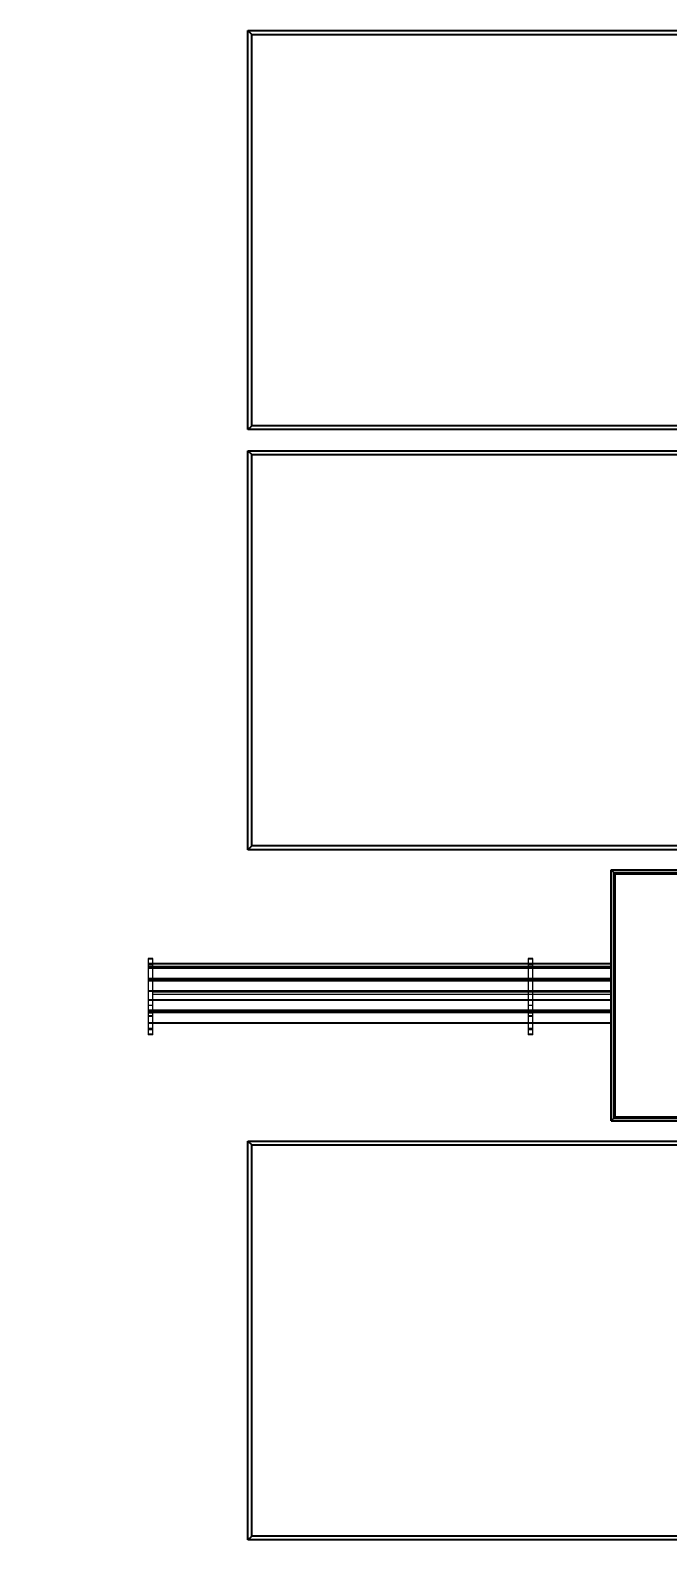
# Model space of a CAD drawing. Header units: feet. Extents: x -21 to 5170, y -254 to 1413.
# Drawn here: x 4417.5 to 4487.8, y -16.2 to 152.3 of the extents above; entities that cross this region are included whole.
import ezdxf
from ezdxf import colors
from ezdxf.entities.mleader import LeaderData, LeaderLine
from ezdxf.lldxf.tags import DXFTag
from ezdxf.math import Vec2, Vec3

# ---------------------------------------------------------------- set-up
doc = ezdxf.new("R2010")
doc.units = ezdxf.units.FT
doc.header["$MEASUREMENT"] = 0
for name, color, linetype in [('DC FEEEDERS', 1, 'Continuous'), ('E-ARRY-TABL', 9, 'Continuous'), ('PV-AG-DC1', 142, 'DC1'), ('WIRE MANAGEMENT', 4, 'Continuous')]:
    doc.layers.add(name, color=color, linetype=linetype)
doc.layers.add('G-NPLT', color=67, linetype='Continuous', plot=False)
doc.styles.add('NEI-A', font='arial.ttf')
tags = doc.linetypes.add('DC1', pattern='A,0.176989,-0.035266,["DC1",NEI-A,S=0.1,R=0,X=0,Y=-0.05],-0.314734,0.176989', length=0.703978).pattern_tags.tags
tags[6] = DXFTag(74, 10)

msp = doc.modelspace()

# ---------------------------------------------------------------- linework, layer by layer
at = {"layer": 'DC FEEEDERS'}
for points in [[(4430.47134, 48.86683), (4481.54364, 48.86683)], [(4430.47134, 47.70683), (4481.54364, 47.70683)], [(4430.47134, 47.48488), (4481.54364, 47.48488)], [(4430.47134, 46.32488), (4481.54364, 46.32488)], [(4430.47134, 45.34749), (4481.54364, 45.34749)], [(4430.47134, 44.18749), (4481.54364, 44.18749)], [(4430.47134, 43.96554), (4481.54364, 43.96554)], [(4430.47134, 42.80554), (4481.54364, 42.80554)]]:
    msp.add_lwpolyline(points, dxfattribs=at)
at = {"layer": 'E-ARRY-TABL'}
for p, q in [((4441.47121, 152.28232), (4531.01104, 152.28232)), ((4441.47121, 152.28232), (4441.89119, 151.86234)), ((4441.47121, 108.26837), (4441.47121, 152.28232)), ((4441.89119, 151.86234), (4530.59106, 151.86234)), ((4441.89119, 108.68835), (4441.89119, 151.86234)), ((4441.47121, 108.26837), (4441.89119, 108.68835)), ((4531.01104, 108.26837), (4441.47121, 108.26837)), ((4530.59106, 108.68835), (4441.89119, 108.68835)), ((4441.47121, 105.91648), (4531.01104, 105.91648)), ((4441.47121, 105.91648), (4441.89119, 105.4965)), ((4441.47121, 61.90253), (4441.47121, 105.91648)), ((4441.89119, 105.4965), (4530.59106, 105.4965)), ((4441.89119, 62.32252), (4441.89119, 105.4965)), ((4441.47121, 61.90253), (4441.89119, 62.32252)), ((4531.01104, 61.90253), (4441.47121, 61.90253)), ((4530.59106, 62.32252), (4441.89119, 62.32252)), ((4481.53734, 59.69558), (4509.25605, 59.69558)), ((4481.53734, 59.69558), (4481.54364, 59.68928)), ((4481.53734, 31.97687), (4481.53734, 59.69558)), ((4481.54364, 59.68928), (4509.24975, 59.68928)), ((4481.54364, 59.68928), (4481.98654, 59.24639)), ((4481.54364, 31.98317), (4481.54364, 59.68928)), ((4481.83973, 59.39319), (4508.95366, 59.39319)), ((4481.83973, 32.27926), (4481.83973, 59.39319)), ((4481.98654, 59.24639), (4508.80686, 59.24639)), ((4481.98654, 59.24639), (4481.99092, 59.242)), ((4481.98654, 32.42607), (4481.98654, 59.24639)), ((4481.99092, 59.242), (4508.80247, 59.242)), ((4481.99092, 32.43045), (4481.99092, 59.242)), ((4481.98654, 32.42607), (4481.54364, 31.98317)), ((4481.83973, 32.27926), (4508.95366, 32.27926)), ((4481.99092, 32.43045), (4481.98654, 32.42607)), ((4481.98654, 32.42607), (4508.80686, 32.42607)), ((4481.99092, 32.43045), (4508.80247, 32.43045)), ((4481.54364, 31.98317), (4481.53734, 31.97687)), ((4481.53734, 31.97687), (4509.25605, 31.97687)), ((4481.54364, 31.98317), (4509.24975, 31.98317)), ((4441.47121, 29.76983), (4441.89119, 29.34985)), ((4441.47121, 29.76983), (4531.01104, 29.76983)), ((4441.89119, 29.34985), (4530.59106, 29.34985))]:
    msp.add_line(p, q, dxfattribs=at)
at = {"layer": 'PV-AG-DC1', "flags": 128}
for points in [[(4430.47134, 49.34114), (4481.54364, 49.34114)], [(4430.47134, 49.00868), (4481.54364, 49.00868)]]:
    msp.add_lwpolyline(points, dxfattribs=at)
at = {"layer": 'WIRE MANAGEMENT', "color": 4, "linetype": 'Continuous', "lineweight": 18, "elevation": 0.11854, "flags": 128}
for points in [[(4430.97134, 49.89166), (4430.47134, 49.89166)], [(4430.47134, 49.89166), (4430.47134, 41.49166)], [(4430.97134, 49.83058), (4430.47134, 49.83058)], [(4430.97134, 49.34707), (4430.47134, 49.34707)], [(4430.97134, 49.219), (4430.47134, 49.219)], [(4430.97134, 41.49166), (4430.97134, 49.89166)], [(4472.90908, 49.89166), (4472.40908, 49.89166)], [(4472.40908, 49.89166), (4472.40908, 41.49166)], [(4472.90908, 49.83058), (4472.40908, 49.83058)], [(4472.90908, 49.34707), (4472.40908, 49.34707)], [(4472.90908, 49.219), (4472.40908, 49.219)], [(4472.90908, 41.49166), (4472.90908, 49.89166)], [(4430.97134, 46.2381), (4481.54364, 46.2381)], [(4430.97134, 45.96003), (4481.54364, 45.96003)], [(4430.97134, 45.30885), (4430.47134, 45.30885)], [(4430.97134, 44.7266), (4430.47134, 44.7266)], [(4430.97134, 44.00039), (4430.47134, 44.00039)], [(4430.97134, 43.86482), (4430.47134, 43.86482)], [(4472.90908, 45.30885), (4472.40908, 45.30885)], [(4472.90908, 44.7266), (4472.40908, 44.7266)], [(4472.90908, 44.00039), (4472.40908, 44.00039)], [(4472.90908, 43.86482), (4472.40908, 43.86482)], [(4430.97134, 43.57974), (4430.47134, 43.57974)], [(4430.97134, 43.5185), (4430.47134, 43.5185)], [(4430.97134, 42.17738), (4430.47134, 42.17738)], [(4472.90908, 43.57974), (4472.40908, 43.57974)], [(4472.90908, 43.5185), (4472.40908, 43.5185)], [(4472.90908, 42.17738), (4472.40908, 42.17738)], [(4430.97134, 42.04181), (4430.47134, 42.04181)], [(4430.97134, 41.55274), (4430.47134, 41.55274)], [(4430.97134, 41.49166), (4430.47134, 41.49166)], [(4472.90908, 42.04181), (4472.40908, 42.04181)], [(4472.90908, 41.55274), (4472.40908, 41.55274)], [(4472.90908, 41.49166), (4472.40908, 41.49166)]]:
    msp.add_lwpolyline(points, dxfattribs=at)

# ---------------------------------------------------------------- leaders
at = {"layer": 'G-NPLT'}
ml = msp.add_multileader_mtext('Standard', dxfattribs=at)
ml.set_content('\\A1;FTC', color=256, style='NEI-A')
ml.set_leader_properties()
ml.build(insert=Vec2(0, 0))
ml.multileader.update_dxf_attribs({"dogleg_length": 0.89968, "arrow_head_size": 64.60241})
ctx = ml.context
ctx.base_point, ctx.char_height, ctx.arrow_head_size, ctx.landing_gap_size, ctx.plane_origin = Vec3(4694.02381, -210.43336), 43.068273, 64.60241, 33.07065, Vec3(20345.48813, -11807.0407)
notes = []
notes.append((ctx, [(0, (0, 0, 0), (0, 0), (1, 0), 1, [])]))
ctx.mtext.insert, ctx.mtext.width, ctx.mtext.flow_direction = Vec3(4727.09445, -188.532), 126.6975761, 5
ctx.mtext.has_bg_fill, ctx.mtext.bg_color, ctx.mtext.bg_scale_factor, ctx.mtext.bg_transparency, ctx.mtext.use_window_bg_color = 1, -1073741824, 1.5, 0, 1
for ctx, leaders in notes:
    for number, flags, end, landing, length, lines in leaders:
        leader = LeaderData()
        leader.index, (leader.has_last_leader_line, leader.has_dogleg_vector, leader.attachment_direction) = number, flags
        leader.last_leader_point, leader.dogleg_vector, leader.dogleg_length = Vec3(end), Vec3(landing), length
        for number, points, colour, breaks in lines:
            line = LeaderLine()
            line.index, line.vertices, line.color, line.breaks = number, Vec3.list(points), colors.encode_raw_color(colour), breaks
            leader.lines.append(line)
        ctx.leaders.append(leader)

# ---------------------------------------------------------------- next in the draw order: linework, layer by layer
at = {"layer": 'E-ARRY-TABL'}
for p, q in [((4441.47121, -14.24412), (4441.47121, 29.76983)), ((4441.89119, -13.82414), (4441.89119, 29.34985)), ((4441.47121, -14.24412), (4441.89119, -13.82414)), ((4531.01104, -14.24412), (4441.47121, -14.24412)), ((4530.59106, -13.82414), (4441.89119, -13.82414))]:
    msp.add_line(p, q, dxfattribs=at)

doc.saveas('drawing.dxf')
